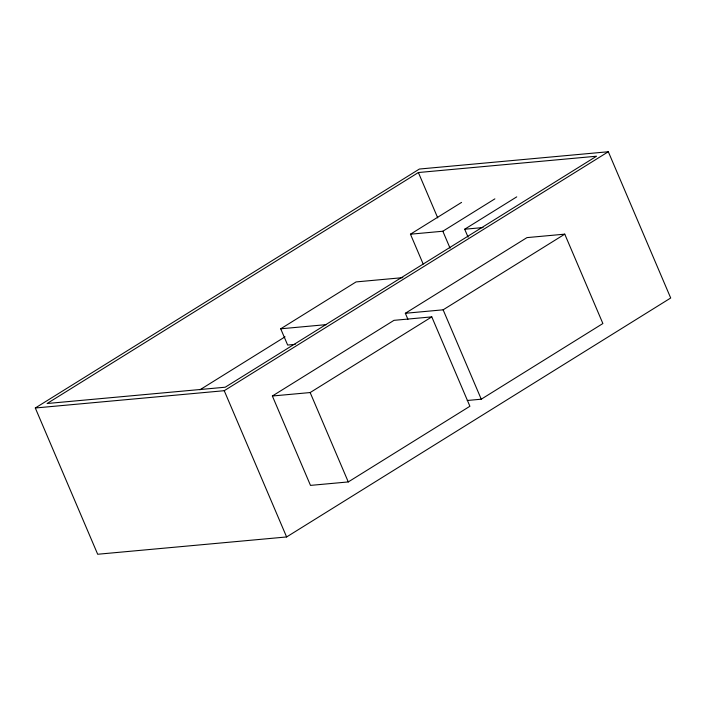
<?xml version="1.0" encoding="UTF-8"?>
<svg xmlns="http://www.w3.org/2000/svg" width="706" height="706" viewBox="0 0 706 706"><rect width="100%" height="100%" fill="white"/><g stroke="black" fill="none" stroke-linecap="round" stroke-linejoin="round"><path stroke-width="1.06" d="M35.3 407.997L419.382 169.043L608.316 151.746L670.7 298.003L286.618 536.957L97.684 554.254L35.3 407.997L224.234 390.7L608.316 151.746M418.384 172.529L47.099 403.514L225.232 387.215L596.517 156.22L418.384 172.529L437.738 217.898M423.185 264.044L410.451 234.198L461.565 202.401M295.258 344.351L287.651 345.049L280.714 328.802L356.071 281.923L402.799 277.643M410.451 234.198L442.839 231.233L494.88 198.863M199.93 389.791L285.047 336.833M468.096 237.19L464.698 229.229L516.739 196.859M272.366 396.004L393.992 320.339L431.781 316.879L469.905 406.259L348.279 481.933L310.49 485.393L272.366 396.004L310.155 392.554L431.781 316.879M407.909 319.306L405.341 313.279L526.967 237.613L564.756 234.154L602.88 323.533L481.254 399.199L467.222 400.487M405.341 313.279L443.13 309.819L564.756 234.154M464.698 229.229L483.054 227.553M280.714 328.802L326.357 324.619M442.839 231.233L450.057 248.15M443.13 309.819L481.254 399.199M310.155 392.554L348.279 481.933M224.234 390.7L286.618 536.957"/></g></svg>
